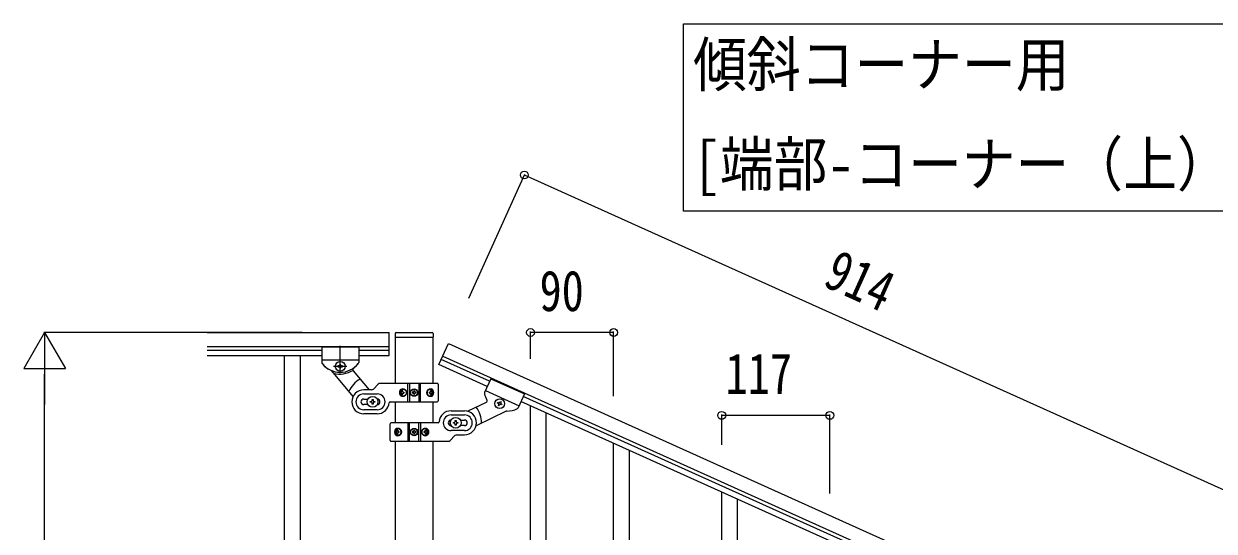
# Model space of a CAD drawing. Units: millimetres, scale not verified. Extents: x -4143 to 4140, y -2900 to 2898.
# Drawn here: x 2182 to 3471, y -1007 to -458 of the extents above; entities that cross this region are included whole.
import ezdxf
from ezdxf.enums import TextEntityAlignment as Align

# ---------------------------------------------------------------- set-up
doc = ezdxf.new("R2010")
doc.units = ezdxf.units.MM
doc.header["$LTSCALE"] = 10
doc.layers.add('0-3_YKK_A1', color=4, linetype='Continuous')
doc.layers.add('0-4_YKK_D', color=6, linetype='Continuous')
doc.styles.add('ＭＳ ゴシック', font='')
doc.styles.get('ＭＳ ゴシック').set_extended_font_data('MS Gothic')

msp = doc.modelspace()

# ---------------------------------------------------------------- linework, layer by layer
at = {"layer": '0-3_YKK_A1'}
for p, q in [((2381.03, -792.46), (2577.89, -792.46)), ((2577.89, -817.46), (2577.89, -792.46)), ((2584.39, -793.5), (2584.39, -797)), ((2584.64, -847.7), (2584.64, -797.5)), ((2584.89, -797.5), (2624.89, -797.5)), ((2585.39, -792.5), (2624.39, -792.5)), ((2625.14, -797.5), (2625.14, -847.7)), ((2625.39, -793.5), (2625.39, -797)), ((2381.03, -807.46), (2577.89, -807.46)), ((2381.03, -811.46), (2504.89, -811.46)), ((2504.89, -808.46), (2504.89, -824.78)), ((2544.89, -808.46), (2504.89, -808.46)), ((2504.89, -808.46), (2504.89, -824.78)), ((2544.89, -808.46), (2504.89, -808.46)), ((2524.89, -836.26), (2524.89, -806.69)), ((2544.89, -808.46), (2544.89, -824.8)), ((2544.89, -808.46), (2544.89, -824.78)), ((2544.89, -811.46), (2577.89, -811.46)), ((2631.82, -827.17), (2642.05, -804.43)), ((2642.05, -804.43), (3475.53, -1179.54)), ((2381.03, -817.46), (2504.89, -817.46)), ((2464.39, -817.46), (2464.39, -1477.46)), ((2481.39, -817.46), (2481.39, -1477.46)), ((2544.89, -822.46), (2504.89, -822.46)), ((2544.89, -822.46), (2504.89, -822.46)), ((2524.89, -836.26), (2524.89, -821.66)), ((2544.89, -817.46), (2577.89, -817.46)), ((2686.55, -845.22), (2634.28, -821.7)), ((2635.9, -818.11), (3469.38, -1193.22)), ((2515.31, -833.78), (2538.73, -861.7)), ((2517.59, -828.96), (2532.19, -828.96)), ((2523.45, -828.48), (2522.49, -828.48)), ((2526.33, -829.44), (2527.29, -829.44)), ((2538.86, -833.85), (2556.12, -854.42)), ((2684.09, -850.69), (2631.82, -827.17)), ((2560.77, -853.58), (2566.01, -848.34)), ((2629.89, -847.46), (2568.13, -847.46)), ((2597.94, -867.46), (2597.94, -847.46)), ((2599.89, -847.46), (2599.89, -867.46)), ((2609.89, -847.46), (2609.89, -867.46)), ((2611.83, -867.46), (2611.83, -847.46)), ((2630.89, -848.46), (2630.89, -866.46)), ((2687.78, -842.48), (2681.08, -857.38)), ((2687.78, -842.48), (2724.26, -858.9)), ((2558.65, -854.46), (2550.39, -854.46)), ((2550.39, -858.96), (2564.89, -858.96)), ((2590.83, -857.02), (2590.37, -857.02)), ((2590.83, -857.9), (2590.37, -857.9)), ((2591.76, -855.25), (2592.53, -855.25)), ((2592.53, -859.66), (2591.76, -859.66)), ((2593.13, -857.02), (2593.89, -857.02)), ((2593.13, -857.9), (2593.89, -857.9)), ((2603.66, -857.05), (2602.84, -857.05)), ((2606.12, -857.87), (2606.94, -857.87)), ((2621.58, -857.02), (2622.21, -857.02)), ((2621.58, -857.9), (2622.21, -857.9)), ((2622.6, -855.25), (2623.22, -855.25)), ((2623.22, -859.66), (2622.6, -859.66)), ((2624.4, -857.02), (2624.08, -857.02)), ((2624.4, -857.9), (2624.08, -857.9)), ((2682.03, -855.25), (2718.51, -871.67)), ((2724.26, -858.9), (2717.56, -873.78)), ((3371.99, -1153.77), (2723, -861.7)), ((2550.39, -864.46), (2554.81, -864.46)), ((2554.81, -870.46), (2550.39, -870.46)), ((2564.89, -875.96), (2550.39, -875.96)), ((2558.39, -867.96), (2557.39, -867.96)), ((2561.39, -866.96), (2562.39, -866.96)), ((2578.85, -867.46), (2629.89, -867.46)), ((2584.64, -890.13), (2584.64, -867.46)), ((2625.14, -867.46), (2625.14, -890.13)), ((2682.85, -868.11), (2663.07, -877.66)), ((2696.09, -869.23), (2695.22, -868.84)), ((2699.12, -869.54), (2699.99, -869.93)), ((3369.52, -1159.25), (2720.53, -867.17)), ((2730.89, -1055.92), (2730.89, -871.83)), ((2564.89, -880.46), (2550.39, -880.46)), ((2644.89, -877.13), (2659.39, -877.13)), ((2644.89, -881.63), (2659.39, -881.63)), ((2654.97, -887.13), (2659.39, -887.13)), ((2704.36, -877.71), (2671.98, -893.34)), ((2747.89, -1023), (2747.89, -879.48)), ((2578.89, -909.13), (2578.89, -891.13)), ((2630.92, -890.13), (2579.89, -890.13)), ((2585.37, -899.69), (2585.7, -899.69)), ((2585.37, -900.57), (2585.7, -900.57)), ((2586.56, -897.92), (2587.18, -897.92)), ((2588.19, -899.69), (2587.57, -899.69)), ((2588.19, -900.57), (2587.57, -900.57)), ((2597.94, -890.13), (2597.94, -910.13)), ((2599.89, -910.13), (2599.89, -890.13)), ((2603.66, -899.72), (2602.84, -899.72)), ((2606.12, -900.54), (2606.94, -900.54)), ((2609.89, -910.13), (2609.89, -890.13)), ((2611.83, -890.13), (2611.83, -910.13)), ((2616.65, -899.69), (2615.89, -899.69)), ((2616.65, -900.57), (2615.89, -900.57)), ((2617.25, -897.92), (2618.01, -897.92)), ((2618.94, -899.69), (2619.41, -899.69)), ((2618.94, -900.57), (2619.41, -900.57)), ((2659.39, -898.63), (2644.89, -898.63)), ((2648.39, -890.63), (2647.39, -890.63)), ((2651.39, -889.63), (2652.39, -889.63)), ((2659.39, -893.13), (2654.97, -893.13)), ((2579.89, -910.13), (2641.65, -910.13)), ((2584.64, -1469.76), (2584.64, -910.13)), ((2587.18, -902.33), (2586.56, -902.33)), ((2618.01, -902.33), (2617.25, -902.33)), ((2625.14, -910.13), (2625.14, -1468.96)), ((2649.01, -904.01), (2643.77, -909.25)), ((2651.13, -903.13), (2659.39, -903.13)), ((2820.89, -1096.42), (2820.89, -912.33)), ((2837.89, -1063.51), (2837.89, -919.98)), ((2937.89, -1149.08), (2937.89, -964.99)), ((2954.89, -1116.16), (2954.89, -972.64))]:
    msp.add_line(p, q, dxfattribs=at)
msp.add_lwpolyline([(3681.15, -458.48), (3681.15, -661.03), (2896.59, -661.03), (2896.59, -458.48)], close=True, dxfattribs=at)
for points in [[(2522.49, -828.48), (2522.49, -829.44), (2523.45, -829.44)], [(2525.37, -827.52), (2525.37, -826.56), (2524.41, -826.56), (2524.41, -827.52)], [(2524.41, -830.4), (2524.41, -831.36), (2525.37, -831.36), (2525.37, -830.4)], [(2527.29, -829.44), (2527.29, -828.48), (2526.33, -828.48)], [(2591.65, -856.14), (2591.62, -856.31), (2591.57, -856.47), (2591.49, -856.63), (2591.38, -856.76), (2591.26, -856.87), (2591.13, -856.95), (2590.98, -857), (2590.83, -857.02)], [(2590.83, -857.9), (2590.98, -857.92), (2591.13, -857.97), (2591.26, -858.05), (2591.38, -858.16), (2591.49, -858.29), (2591.57, -858.45), (2591.62, -858.61), (2591.65, -858.78)], [(2593.13, -857.02), (2592.98, -857), (2592.84, -856.95), (2592.71, -856.87), (2592.6, -856.76), (2592.51, -856.63), (2592.45, -856.47), (2592.42, -856.31), (2592.42, -856.14)], [(2592.42, -858.78), (2592.42, -858.61), (2592.45, -858.45), (2592.51, -858.29), (2592.6, -858.16), (2592.71, -858.05), (2592.84, -857.97), (2592.98, -857.92), (2593.13, -857.9)], [(2602.84, -857.05), (2602.84, -857.87), (2603.66, -857.87)], [(2605.3, -856.23), (2605.3, -855.41), (2604.48, -855.41), (2604.48, -856.23)], [(2604.48, -858.69), (2604.48, -859.51), (2605.3, -859.51), (2605.3, -858.69)], [(2606.94, -857.87), (2606.94, -857.05), (2606.12, -857.05)], [(2622.75, -856.14), (2622.76, -856.31), (2622.75, -856.47), (2622.7, -856.63), (2622.63, -856.76), (2622.55, -856.87), (2622.44, -856.95), (2622.33, -857), (2622.21, -857.02)], [(2622.21, -857.9), (2622.33, -857.92), (2622.44, -857.97), (2622.55, -858.05), (2622.63, -858.16), (2622.7, -858.29), (2622.75, -858.45), (2622.76, -858.61), (2622.75, -858.78)], [(2624.08, -857.02), (2623.96, -857), (2623.84, -856.95), (2623.72, -856.87), (2623.62, -856.76), (2623.54, -856.63), (2623.46, -856.47), (2623.41, -856.31), (2623.38, -856.14)], [(2623.38, -858.78), (2623.41, -858.61), (2623.46, -858.45), (2623.54, -858.29), (2623.62, -858.16), (2623.72, -858.05), (2623.84, -857.97), (2623.96, -857.92), (2624.08, -857.9)], [(2557.39, -867.96), (2557.39, -866.96), (2558.39, -866.96)], [(2559.39, -865.96), (2559.39, -864.96), (2560.39, -864.96), (2560.39, -865.96)], [(2560.39, -868.96), (2560.39, -869.96), (2559.39, -869.96), (2559.39, -868.96)], [(2562.39, -866.96), (2562.39, -867.96), (2561.39, -867.96)], [(2695.22, -868.84), (2695.61, -867.96), (2696.49, -868.36)], [(2697.45, -870.9), (2697.06, -871.77), (2696.18, -871.38), (2696.58, -870.5)], [(2697.76, -867.87), (2698.15, -867), (2699.03, -867.39), (2698.63, -868.27)], [(2699.99, -869.93), (2699.6, -870.81), (2698.72, -870.41)], [(2649.39, -888.63), (2649.39, -887.63), (2650.39, -887.63), (2650.39, -888.63)], [(2586.4, -898.81), (2586.36, -898.98), (2586.31, -899.14), (2586.24, -899.3), (2586.15, -899.43), (2586.05, -899.54), (2585.94, -899.62), (2585.82, -899.67), (2585.7, -899.69)], [(2585.7, -900.57), (2585.82, -900.59), (2585.94, -900.64), (2586.05, -900.72), (2586.15, -900.83), (2586.24, -900.96), (2586.31, -901.11), (2586.36, -901.28), (2586.4, -901.45)], [(2587.57, -899.69), (2587.45, -899.67), (2587.33, -899.62), (2587.23, -899.54), (2587.14, -899.43), (2587.07, -899.3), (2587.03, -899.14), (2587.01, -898.98), (2587.02, -898.81)], [(2587.02, -901.45), (2587.01, -901.28), (2587.03, -901.11), (2587.07, -900.96), (2587.14, -900.83), (2587.23, -900.72), (2587.33, -900.64), (2587.45, -900.59), (2587.57, -900.57)], [(2602.84, -899.72), (2602.84, -900.54), (2603.66, -900.54)], [(2605.3, -898.9), (2605.3, -898.08), (2604.48, -898.08), (2604.48, -898.9)], [(2604.48, -901.36), (2604.48, -902.18), (2605.3, -902.18), (2605.3, -901.36)], [(2606.94, -900.54), (2606.94, -899.72), (2606.12, -899.72)], [(2617.36, -898.81), (2617.36, -898.98), (2617.33, -899.14), (2617.27, -899.3), (2617.18, -899.43), (2617.07, -899.54), (2616.94, -899.62), (2616.8, -899.67), (2616.65, -899.69)], [(2616.65, -900.57), (2616.8, -900.59), (2616.94, -900.64), (2617.07, -900.72), (2617.18, -900.83), (2617.27, -900.96), (2617.33, -901.11), (2617.36, -901.28), (2617.36, -901.45)], [(2618.94, -899.69), (2618.79, -899.67), (2618.65, -899.62), (2618.51, -899.54), (2618.39, -899.43), (2618.29, -899.3), (2618.21, -899.14), (2618.15, -898.98), (2618.12, -898.81)], [(2618.12, -901.45), (2618.15, -901.28), (2618.21, -901.11), (2618.29, -900.96), (2618.39, -900.83), (2618.51, -900.72), (2618.65, -900.64), (2618.79, -900.59), (2618.94, -900.57)], [(2647.39, -890.63), (2647.39, -889.63), (2648.39, -889.63)], [(2650.39, -891.63), (2650.39, -892.63), (2649.39, -892.63), (2649.39, -891.63)], [(2652.39, -889.63), (2652.39, -890.63), (2651.39, -890.63)]]:
    msp.add_lwpolyline(points, dxfattribs=at)
for centre, radius in [((2524.89, -828.96), 5.3), ((2559.89, -867.46), 5.9), ((2604.89, -857.46), 4), ((2604.89, -857.46), 3.75), ((2697.6, -869.39), 5.3), ((2649.89, -890.13), 5.9), ((2604.89, -900.13), 4), ((2604.89, -900.13), 3.75)]:
    msp.add_circle(centre, radius, dxfattribs=at)
for centre, radius, start, end in [((2585.39, -793.5), 1, 90, 180), ((2584.89, -797), 0.5, 180, 270), ((2624.39, -793.5), 1, 0, 90), ((2624.89, -797), 0.5, 270, 0), ((2506.89, -824.78), 2, 180, 218.49996), ((2506.89, -824.78), 2, 180, 218.49995), ((2524.89, -810.46), 25, 218.49996, 245.70849), ((2524.89, -810.46), 25, 218.49995, 321.50005), ((2513.78, -835.07), 2, 40, 65.70849), ((2524.39, -810.46), 27, 255.63423, 301.73669), ((2523.45, -827.52), 0.96, 270, 0), ((2523.45, -830.4), 0.96, 0, 90), ((2526.33, -827.52), 0.96, 180, 270), ((2526.33, -830.4), 0.96, 90, 180), ((2540.4, -832.56), 2, 125.05508, 220), ((2524.89, -810.46), 25, 305.05508, 320.95374), ((2542.89, -824.8), 2, 315.06998, 0), ((2542.89, -824.78), 2, 321.50005, 0), ((2559.89, -867.46), 28, 118.67181, 156.51477), ((2568.13, -850.46), 3, 90, 135), ((2629.89, -848.46), 1, 0, 90), ((2550.39, -867.46), 13, 90, 270), ((2550.39, -867.46), 8.5, 90, 270), ((2558.65, -851.46), 3, 270, 315), ((2564.89, -867.46), 8.5, 270, 90), ((2603.66, -856.23), 0.82, 270, 0), ((2603.66, -858.69), 0.82, 0, 90), ((2606.12, -856.23), 0.82, 180, 270), ((2606.12, -858.69), 0.82, 90, 180), ((2682.9, -858.2), 2, 155.77, 200.70002), ((2705.2, -852.51), 25, 194.81626, 210.71492), ((2550.39, -867.46), 3, 90, 270), ((2558.39, -865.96), 1, 270, 0), ((2558.39, -868.96), 1, 0, 90), ((2561.39, -865.96), 1, 180, 270), ((2561.39, -868.96), 1, 90, 180), ((2564.89, -867.46), 3, 270, 90), ((2564.89, -867.46), 13, 270, 355.90396), ((2578.85, -868.46), 1, 90, 175.90396), ((2629.89, -866.46), 1, 270, 0), ((2649.89, -890.13), 28, 359.25523, 37.09819), ((2681.98, -866.31), 2, 295.77, 30.71492), ((2695.7, -870.11), 0.96, 335.77, 65.77), ((2696.88, -867.48), 0.96, 245.77, 335.77), ((2698.33, -871.29), 0.96, 65.77, 155.77), ((2699.51, -868.66), 0.96, 155.77, 245.77), ((2705.2, -852.51), 25, 270.06151, 297.27004), ((2715.74, -872.96), 2, 297.27004, 335.77), ((2644.89, -890.13), 13, 90, 175.90396), ((2644.89, -890.13), 8.5, 90, 270), ((2644.89, -890.13), 3, 90, 270), ((2648.39, -888.63), 1, 270, 0), ((2651.39, -888.63), 1, 180, 270), ((2659.39, -890.13), 13, 270, 90), ((2659.39, -890.13), 8.5, 270, 90), ((2659.39, -890.13), 3, 270, 90), ((2705.23, -879.51), 2, 90.06151, 115.77), ((2579.89, -891.13), 1, 90, 180), ((2603.66, -898.9), 0.82, 270, 0), ((2603.66, -901.36), 0.82, 0, 90), ((2606.12, -898.9), 0.82, 180, 270), ((2606.12, -901.36), 0.82, 90, 180), ((2630.92, -889.13), 1, 270, 355.90396), ((2648.39, -891.63), 1, 0, 90), ((2651.39, -891.63), 1, 90, 180), ((2579.89, -909.13), 1, 180, 270), ((2641.65, -907.13), 3, 270, 315), ((2651.13, -906.13), 3, 90, 135)]:
    msp.add_arc(centre, radius, start, end, dxfattribs=at)
for centre, major_axis, ratio, start_param, end_param in [((2592.39, -857.46), (0, 4), 0.865, 0, 3.1415927), ((2593.97, -857.46), (0, -7.22), 0.499772, 4.6512338, 4.7735441), ((2595.2, -857.46), (0, -7.22), 0.499772, 4.4018361, 4.5279947), ((2595.2, -857.46), (0, -7.22), 0.499772, 4.8967832, 5.0229419), ((2592.39, -857.46), (-4.49, 0), 0.890869, 1.5707963, 4.712389), ((2595.96, -857.46), (0, -7.22), 0.499772, 4.4018361, 4.5279947), ((2595.96, -857.46), (0, -7.22), 0.499772, 4.8967832, 5.0229419), ((2593.3, -857.46), (0, -3.83), 0.866157, 6.2581902, 9.449773), ((2597.49, -857.46), (0, -7.22), 0.499772, 4.6512338, 4.7735441), ((2623.27, -857.46), (-5.06, 0), 0.790514, 4.712389, 7.8539816), ((2621.77, -857.46), (0, 3.83), 0.707107, 6.2398573, 9.468106), ((2616.49, -857.46), (0, 7.22), 0.707107, 4.6512338, 4.7735441), ((2617.74, -857.46), (0, 7.22), 0.707107, 4.8967832, 5.0229419), ((2617.74, -857.46), (0, 7.22), 0.707107, 4.4018361, 4.5279947), ((2622.57, -857.46), (0, 4), 0.7075, 3.2668505, 6.1579275), ((2618.36, -857.46), (0, 7.22), 0.707107, 4.8967832, 5.0229419), ((2618.36, -857.46), (0, 7.22), 0.707107, 4.4018361, 4.5279947), ((2623.27, -857.46), (0, 4), 0.7075, 3.1415927, 6.2831853), ((2619.31, -857.46), (0, 7.22), 0.707107, 4.6512338, 4.7735441), ((2586.5, -900.13), (0, -4), 0.7075, 3.1415927, 6.2831853), ((2587.21, -900.13), (0, -4), 0.7075, 3.2668505, 6.1579275), ((2590.47, -900.13), (0, -7.22), 0.707107, 4.6512338, 4.7735441), ((2591.41, -900.13), (0, -7.22), 0.707107, 4.4018361, 4.5279947), ((2591.41, -900.13), (0, -7.22), 0.707107, 4.8967832, 5.0229419), ((2586.5, -900.13), (5.06, 0), 0.790514, 4.712389, 7.8539816), ((2592.04, -900.13), (0, -7.22), 0.707107, 4.4018361, 4.5279947), ((2592.04, -900.13), (0, -7.22), 0.707107, 4.8967832, 5.0229419), ((2588.01, -900.13), (0, -3.83), 0.707107, 6.2398573, 9.468106), ((2593.28, -900.13), (0, -7.22), 0.707107, 4.6512338, 4.7735441), ((2617.39, -900.13), (4.49, 0), 0.890869, 1.5707963, 4.712389), ((2616.47, -900.13), (0, 3.83), 0.866157, 6.2581902, 9.449773), ((2612.29, -900.13), (0, 7.22), 0.499772, 4.6512338, 4.7735441), ((2613.81, -900.13), (0, 7.22), 0.499772, 4.8967832, 5.0229419), ((2613.81, -900.13), (0, 7.22), 0.499772, 4.4018361, 4.5279947), ((2617.39, -900.13), (0, -4), 0.865, 0, 3.1415927), ((2614.58, -900.13), (0, 7.22), 0.499772, 4.8967832, 5.0229419), ((2614.58, -900.13), (0, 7.22), 0.499772, 4.4018361, 4.5279947), ((2615.81, -900.13), (0, 7.22), 0.499772, 4.6512338, 4.7735441)]:
    msp.add_ellipse(centre, major_axis=major_axis, ratio=ratio, start_param=start_param, end_param=end_param, dxfattribs=at)
for centre, major_axis, ratio in [((2593.14, -857.46), (0, -3.83), 0.866157), ((2622, -857.46), (0, 3.83), 0.707107), ((2587.77, -900.13), (0, -3.83), 0.707107), ((2616.64, -900.13), (0, 3.83), 0.866157)]:
    msp.add_ellipse(centre, major_axis=major_axis, ratio=ratio, dxfattribs=at)
at = {"layer": '0-4_YKK_D'}
for p, q in [((2664.21, -755.19), (2724.56, -621.11)), ((2724.15, -622.02), (3557.63, -997.13)), ((2204.89, -792.5), (2182.39, -831.47)), ((2483.75, -792.5), (2203.89, -792.5)), ((2204.89, -792.5), (2227.39, -831.47)), ((2204.89, -792.5), (2204.89, -870.44)), ((2730.89, -820.75), (2730.89, -791.46)), ((2820.89, -792.46), (2730.89, -792.46)), ((2820.89, -861.49), (2820.89, -791.46)), ((2182.39, -831.47), (2227.39, -831.47)), ((2204.89, -1547.5), (2204.89, -837.5)), ((2937.89, -913.99), (2937.89, -881.12)), ((3054.89, -882.12), (2937.89, -882.12)), ((3054.89, -966.64), (3054.89, -881.12))]:
    msp.add_line(p, q, dxfattribs=at)
for centre in [(2724.15, -622.02), (2730.89, -792.46), (2820.89, -792.46), (2937.89, -882.12), (3054.89, -882.12)]:
    msp.add_circle(centre, 4.25, dxfattribs=at)

# ---------------------------------------------------------------- texts
at = {"layer": '0-3_YKK_A1', "style": 'ＭＳ ゴシック', "width": 0.9}
for s, p in [('傾斜コーナー用', (2906.82, -540.3)), ('[端部-コーナー（上）]', (2906.82, -648.09))]:
    msp.add_text(s, height=47.42, dxfattribs=at).set_placement(p, align=Align.BOTTOM_LEFT)
at = {"layer": '0-4_YKK_D', "style": 'ＭＳ ゴシック', "width": 0.8}
msp.add_text('914', height=43.99, rotation=335.77, dxfattribs=at).set_placement((3040.52, -753.44), align=Align.BOTTOM_LEFT)
for s, p in [('90', (2740.69, -782.46)), ('117', (2941.99, -872.12))]:
    msp.add_text(s, height=43.99, dxfattribs=at).set_placement(p, align=Align.BOTTOM_LEFT)

doc.saveas('drawing.dxf')
